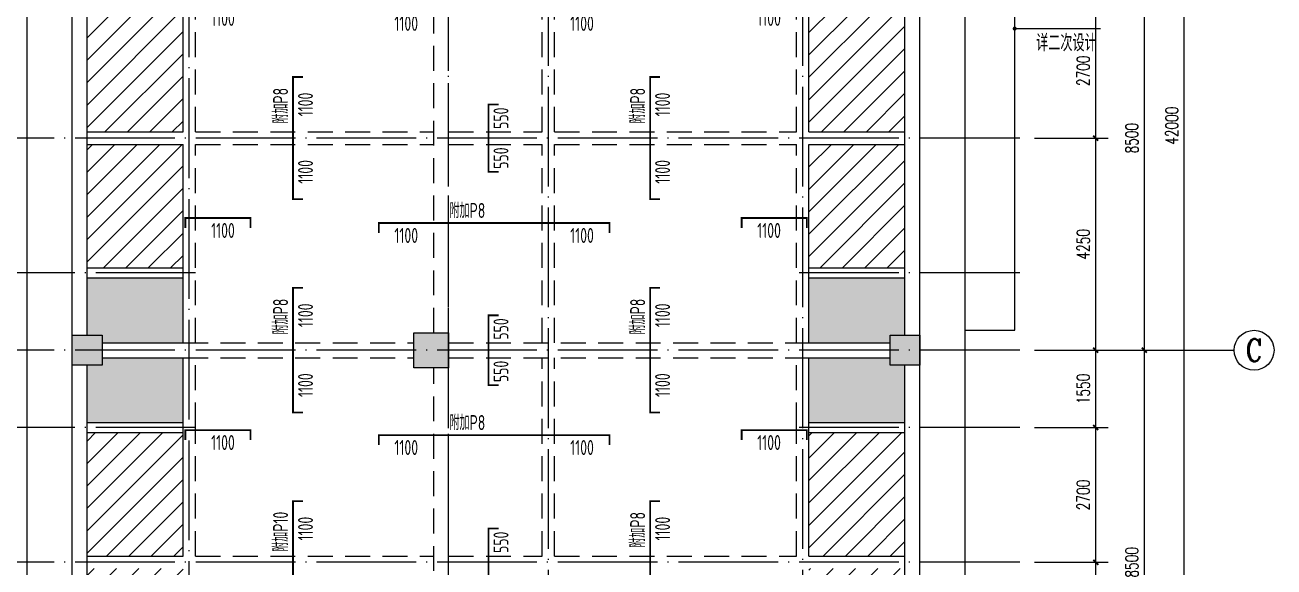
# Model space of a CAD drawing. Extents: x 3968514 to 5230306, y -516551 to -228246.
# Drawn here: x 4680710 to 4705755, y -471265 to -460403 of the extents above; entities that cross this region are included whole.
import ezdxf
from ezdxf.enums import TextEntityAlignment as Align

# ---------------------------------------------------------------- set-up
doc = ezdxf.new("R2010")
doc.units = 0
doc.header["$LTSCALE"] = 1000
doc.header["$MEASUREMENT"] = 0
for name, pattern in [('DASHED', [0.75, 0.5, -0.25]), ('DOTE', [2.42, 2, -0.2, 0.02, -0.2]), ('P_Dash1', [5, 4, -1])]:
    doc.linetypes.add(name, pattern=pattern)
for name, color, linetype, lineweight in [('AXIS', 3, 'Continuous', 15), ('AXIS_TEXT', 7, 'Continuous', 15), ('BEAM', 4, 'Continuous', 25), ('BEAM-DASHED', 4, 'P_Dash1', 25), ('COLUMN-HATCH', 251, 'Continuous', 25), ('DIM_LEAD', 161, 'Continuous', 15), ('DOTE', 1, 'DOTE', 9), ('FLOOR-HATCH', 252, 'Continuous', 15), ('FLOOR-REIN-UP', 15, 'Continuous', 35), ('FLOOR-REIN-UP-DIM', 142, 'Continuous', 25), ('FLOOR-REIN-UP-TEXT', 7, 'Continuous', 25), ('PUB_DIM', 3, 'Continuous', 15)]:
    doc.layers.add(name, color=color, linetype=linetype, lineweight=lineweight)
doc.layers.add('COLUMN', color=9, linetype='Continuous')
doc.layers.add('PUB_TEXT', color=7, linetype='Continuous')
doc.styles.add('_TCH_AXIS', font='COMPLEX', dxfattribs={"bigfont": 'GBCBIG'})
doc.styles.add('_TCH_DIM', font='SIMPLEX', dxfattribs={"bigfont": 'GBCBIG'})
doc.styles.add('_TCH_DIM_T3', font='SIMPLEX.shx', dxfattribs={"width": 0.7, "bigfont": 'GBCBIG.shx'})
doc.styles.add('COMPLEX', font='COMPLEX')
doc.styles.add('Pkpmeng', font='Pkpmeng', dxfattribs={"bigfont": 'pkpmchn'})
doc.dimstyles.new('_TCH_ARCH&&100', dxfattribs={"dimtxt": 255, "dimasz": 100, "dimexe": 250, "dimexo": 300, "dimgap": 122.5, "dimtad": 1, "dimdec": 0, "dimzin": 0, "dimdsep": 46, "dimtxsty": '_TCH_DIM_T3', "dimblk": 'ARCHTICK', "dimcen": 0.09, "dimclrt": 7, "dimazin": 2, "dimtfac": 1, "dimtdec": 0, "dimtix": 1, "dimtmove": 2, "dimatfit": 3, "dimfxl": 150, "dimtolj": 1, "dimtzin": 0, "dimarcsym": 0})

# ---------------------------------------------------------------- blocks, each defined once
blk = doc.blocks.new('fydrter')
at = {"layer": 'FLOOR-HATCH'}
h = blk.add_hatch(dxfattribs=at)
h.set_pattern_fill('ANSI31', color=256, scale=100, style=0)
h.set_pattern_definition([(45, (4609227.85, -504201), (-224.5064, 224.5064), [])])
h.paths.add_polyline_path([(4642440, -495775), (4642640, -495775), (4642640, -493825), (4641765, -493825), (4640715, -493825), (4640715, -495975), (4642440, -495975)], flags=0)
h.paths.add_polyline_path([(4626240, -486625), (4627115, -486625), (4628165, -486625), (4628165, -484150), (4626240, -484150)], flags=0)
h.paths.add_polyline_path([(4626240, -483900), (4628165, -483900), (4628165, -481425), (4627115, -481425), (4626240, -481425)], flags=0)
h.paths.add_polyline_path([(4640715, -483900), (4642640, -483900), (4642640, -481425), (4641765, -481425), (4640715, -481425)], flags=0)
h.paths.add_polyline_path([(4626240, -469625), (4627115, -469625), (4628165, -469625), (4628165, -467150), (4626240, -467150)], flags=0)
h.paths.add_polyline_path([(4640740, -469625), (4641765, -469625), (4642640, -469625), (4642640, -467150), (4640740, -467150)], flags=0)
h.paths.add_polyline_path([(4626240, -466900), (4628165, -466900), (4628165, -464425), (4627115, -464425), (4626240, -464425)], flags=0)
h.paths.add_polyline_path([(4640740, -466900), (4642640, -466900), (4642640, -464425), (4641765, -464425), (4640740, -464425)], flags=0)
h.paths.add_polyline_path([(4626340, -457975), (4626190, -457975), (4626190, -461125), (4627115, -461125), (4628165, -461125), (4628165, -457975)], flags=0)
h.paths.add_polyline_path([(4640740, -461125), (4641765, -461125), (4642640, -461125), (4642640, -458675), (4641765, -458675), (4640740, -458675)], flags=0)
h.paths.add_polyline_path([(4642440, -454775), (4642440, -454575), (4640740, -454575), (4640740, -456875), (4641765, -456875), (4642640, -456875), (4642640, -454775)], flags=0)
h.paths.add_polyline_path([(4640715, -492125), (4641765, -492125), (4642640, -492125), (4642640, -489925), (4641765, -489925), (4640715, -489925)], flags=0)
h.paths.add_polyline_path([(4640715, -486625), (4641765, -486625), (4642640, -486625), (4642640, -484150), (4640715, -484150)], flags=0)
h.paths.add_polyline_path([(4640715, -478125), (4641765, -478125), (4642640, -478125), (4642640, -475650), (4640715, -475650)], flags=0)
h.paths.add_polyline_path([(4640715, -475400), (4642640, -475400), (4642640, -472925), (4641765, -472925), (4640715, -472925)], flags=0)
h.paths.add_polyline_path([(4626240, -478125), (4627115, -478125), (4628165, -478125), (4628165, -475650), (4626240, -475650)], flags=0)
h.paths.add_polyline_path([(4626240, -475400), (4628165, -475400), (4628165, -472925), (4627115, -472925), (4626240, -472925)], flags=0)
h = blk.add_hatch(dxfattribs=at)
h.set_pattern_fill('CROSS', color=256, scale=50, style=0)
h.set_pattern_definition([(0, (4609227.85, -504201), (317.5, 317.5), [158.75, -476.25]), (90, (4609307.22, -504280.38), (-317.5, 317.5), [158.75, -476.25])])
h.paths.add_polyline_path([(4640715, -493625), (4641765, -493625), (4642640, -493625), (4642640, -492425), (4641765, -492425), (4640715, -492425)], flags=0)
h.paths.add_polyline_path([(4626490, -488000), (4626490, -488125), (4627115, -488125), (4628165, -488125), (4628165, -486825), (4627115, -486825), (4626240, -486825), (4626240, -488000)], flags=0)
h.paths.add_polyline_path([(4626540, -480075), (4626240, -480075), (4626240, -481225), (4627115, -481225), (4628165, -481225), (4628165, -479925), (4627115, -479925), (4626540, -479925)], flags=0)
h.paths.add_polyline_path([(4642340, -480075), (4642340, -479925), (4641765, -479925), (4640715, -479925), (4640715, -481225), (4641765, -481225), (4642640, -481225), (4642640, -480075)], flags=0)
h.paths.add_polyline_path([(4626540, -479475), (4626540, -479625), (4627115, -479625), (4628165, -479625), (4628165, -478325), (4627115, -478325), (4626240, -478325), (4626240, -479475)], flags=0)
h.paths.add_polyline_path([(4642340, -479475), (4642640, -479475), (4642640, -478325), (4641765, -478325), (4640715, -478325), (4640715, -479625), (4641765, -479625), (4642340, -479625)], flags=0)
h.paths.add_polyline_path([(4626540, -471650), (4626240, -471650), (4626240, -472725), (4627115, -472725), (4628165, -472725), (4628165, -471425), (4627115, -471425), (4626540, -471425)], flags=0)
h.paths.add_polyline_path([(4642340, -471575), (4642340, -471425), (4641765, -471425), (4640715, -471425), (4640715, -472725), (4641765, -472725), (4642640, -472725), (4642640, -471575)], flags=0)
h.paths.add_polyline_path([(4626540, -471000), (4626540, -471125), (4627115, -471125), (4628165, -471125), (4628165, -469825), (4627115, -469825), (4626240, -469825), (4626240, -471000)], flags=0)
h.paths.add_polyline_path([(4642340, -470975), (4642640, -470975), (4642640, -469825), (4641765, -469825), (4640740, -469825), (4640740, -471125), (4641765, -471125), (4642340, -471125)], flags=0)
h.paths.add_polyline_path([(4626490, -463050), (4626240, -463050), (4626240, -464225), (4627115, -464225), (4628165, -464225), (4628165, -462925), (4627115, -462925), (4626490, -462925)], flags=0)
h.paths.add_polyline_path([(4642290, -463100), (4642290, -462925), (4641765, -462925), (4640740, -462925), (4640740, -464225), (4641765, -464225), (4642640, -464225), (4642640, -463100)], flags=0)
h.paths.add_polyline_path([(4626490, -462500), (4626490, -462625), (4627115, -462625), (4628165, -462625), (4628165, -461325), (4627115, -461325), (4626190, -461325), (4626190, -462500)], flags=0)
h.paths.add_polyline_path([(4642290, -462450), (4642640, -462450), (4642640, -461325), (4641765, -461325), (4640740, -461325), (4640740, -462625), (4641765, -462625), (4642290, -462625)], flags=0)
h.paths.add_polyline_path([(4640740, -458375), (4641765, -458375), (4642640, -458375), (4642640, -457075), (4641765, -457075), (4640740, -457075)], flags=0)
h.paths.add_polyline_path([(4642340, -487975), (4642640, -487975), (4642640, -486825), (4641765, -486825), (4640715, -486825), (4640715, -488125), (4641765, -488125), (4642340, -488125)], flags=0)
h.paths.add_polyline_path([(4642340, -488575), (4642340, -488425), (4641765, -488425), (4640715, -488425), (4640715, -489725), (4641765, -489725), (4642640, -489725), (4642640, -488575)], flags=0)
blk = doc.blocks.new('fygdrtests')
at = {"layer": 'FLOOR-REIN-UP', "linetype": 'Continuous', "ltscale": 0.001, "const_width": 35}
for points in [[(21342, 27451), (21142, 27451), (21142, 29901), (21342, 29901)], [(28502, 27451), (28302, 27451), (28302, 29901), (28502, 29901)], [(25262, 28001), (25062, 28001), (25062, 29351), (25262, 29351)], [(18982, 26876), (18982, 27076), (20287, 27076), (20287, 26876)], [(30137, 26876), (30137, 27076), (31442, 27076), (31442, 26876)], [(22862, 26776), (22862, 26976), (27487, 26976), (27487, 26776)], [(21342, 23176), (21142, 23176), (21142, 25676), (21342, 25676)], [(28502, 23176), (28302, 23176), (28302, 25676), (28502, 25676)], [(25262, 23726), (25062, 23726), (25062, 25126), (25262, 25126)], [(18982, 22626), (18982, 22826), (20287, 22826), (20287, 22626)], [(30137, 22626), (30137, 22826), (31442, 22826), (31442, 22626)], [(22862, 22526), (22862, 22726), (27487, 22726), (27487, 22526)], [(21342, 18951), (21142, 18951), (21142, 21401), (21342, 21401)], [(28502, 18951), (28302, 18951), (28302, 21401), (28502, 21401)], [(25262, 19501), (25062, 19501), (25062, 20851), (25262, 20851)]]:
    blk.add_lwpolyline(points, dxfattribs=at)
at = {"layer": 'FLOOR-REIN-UP-DIM', "style": 'Pkpmeng', "width": 0.7}
for p in [(19737, 31076), (23412, 30976), (26937, 30976), (30687, 31076), (19737, 26826), (23412, 26726), (26937, 26726), (30687, 26826), (19737, 22576), (23412, 22476), (26937, 22476), (30687, 22576)]:
    blk.add_text('1100', height=300, dxfattribs=at).set_placement(p, align=Align.MIDDLE_CENTER)
for s, p in [('1100', (21392, 29351)), ('1100', (28552, 29351)), ('550', (25312, 29076)), ('550', (25312, 28276)), ('1100', (21392, 28001)), ('1100', (28552, 28001)), ('1100', (21392, 25126)), ('1100', (28552, 25126)), ('550', (25312, 24851)), ('550', (25312, 24001)), ('1100', (21392, 23726)), ('1100', (28552, 23726)), ('1100', (21392, 20851)), ('1100', (28552, 20851)), ('550', (25312, 20576))]:
    blk.add_text(s, height=300, rotation=90, dxfattribs=at).set_placement(p, align=Align.MIDDLE_CENTER)
at = {"layer": 'FLOOR-REIN-UP-TEXT', "style": 'Pkpmeng', "width": 0.7}
for s, p in [('附加P8', (20892, 28969)), ('附加P8', (28052, 28969)), ('附加P8', (20892, 24744)), ('附加P8', (28052, 24744)), ('附加P10', (20892, 20388)), ('附加P8', (28052, 20469))]:
    blk.add_text(s, height=300, rotation=90, dxfattribs=at).set_placement(p, align=Align.MIDDLE_LEFT)
for p in [(24282, 27226), (24282, 22976)]:
    blk.add_text('附加P8', height=300, dxfattribs=at).set_placement(p, align=Align.MIDDLE_LEFT)
blk = doc.blocks.new('_AXISO')
blk.add_circle((0, 0), 0.5)
at = {"layer": 'AXIS_TEXT', "style": 'COMPLEX', "width": 1.041667}
blk.add_attdef('A', text='', height=0.56, dxfattribs=at).set_placement((-0.25, -0.28), (0.25, -0.28), align=Align.FIT)
blk = doc.blocks.new('_ArchTick')
at = {"color": 0, "linetype": 'ByBlock', "const_width": 0.4}
blk.add_lwpolyline([(-0.5, -0.5), (0.5, 0.5)], dxfattribs=at)
blk = doc.blocks.new('*D1347')
at = {"layer": 'AXIS', "color": 0, "lineweight": -2, "transparency": 16777216}
for p, q in [((19300, 0), (22550, 0)), ((22300, -42000), (22300, 0)), ((19300, -42000), (22550, -42000))]:
    blk.add_line(p, q, dxfattribs=at)
at = {"layer": 'Defpoints', "color": 0, "transparency": 16777216}
for p in [(19000, 0), (22300, 0), (19000, -42000)]:
    blk.add_point(p, dxfattribs=at)
at = {"layer": 'AXIS', "color": 0, "lineweight": -2, "transparency": 16777216, "xscale": 100, "yscale": 100, "zscale": 100}
for p, rotation in [((22300, 0), 90), ((22300, -42000), 270)]:
    blk.add_blockref('_ArchTick', p, dxfattribs=dict(at, rotation=rotation))
at = {"layer": 'AXIS', "color": 7, "transparency": 16777216, "insert": (22050, -21000), "char_height": 255, "attachment_point": 5, "rotation": 90, "style": '_TCH_DIM_T3'}
blk.add_mtext('\\A1;42000', dxfattribs=at)
blk = doc.blocks.new('*D1349')
at = {"layer": 'AXIS', "color": 0, "lineweight": -2, "transparency": 16777216}
for p, q in [((19300, -25500), (21750, -25500)), ((21500, -34000), (21500, -25500)), ((19300, -34000), (21750, -34000))]:
    blk.add_line(p, q, dxfattribs=at)
at = {"layer": 'Defpoints', "color": 0, "transparency": 16777216}
for p in [(19000, -25500), (21500, -25500), (19000, -34000)]:
    blk.add_point(p, dxfattribs=at)
at = {"layer": 'AXIS', "color": 0, "lineweight": -2, "transparency": 16777216, "xscale": 100, "yscale": 100, "zscale": 100}
for p, rotation in [((21500, -25500), 90), ((21500, -34000), 270)]:
    blk.add_blockref('_ArchTick', p, dxfattribs=dict(at, rotation=rotation))
at = {"layer": 'AXIS', "color": 7, "transparency": 16777216, "insert": (21250, -29750), "char_height": 255, "attachment_point": 5, "rotation": 90, "style": '_TCH_DIM_T3'}
blk.add_mtext('\\A1;8500', dxfattribs=at)
blk = doc.blocks.new('*D1350')
at = {"layer": 'AXIS', "color": 0, "lineweight": -2, "transparency": 16777216}
for p, q in [((19300, -17000), (21750, -17000)), ((21500, -25500), (21500, -17000)), ((19300, -25500), (21750, -25500))]:
    blk.add_line(p, q, dxfattribs=at)
at = {"layer": 'Defpoints', "color": 0, "transparency": 16777216}
for p in [(19000, -17000), (21500, -17000), (19000, -25500)]:
    blk.add_point(p, dxfattribs=at)
at = {"layer": 'AXIS', "color": 0, "lineweight": -2, "transparency": 16777216, "xscale": 100, "yscale": 100, "zscale": 100}
for p, rotation in [((21500, -17000), 90), ((21500, -25500), 270)]:
    blk.add_blockref('_ArchTick', p, dxfattribs=dict(at, rotation=rotation))
at = {"layer": 'AXIS', "color": 7, "transparency": 16777216, "insert": (21250, -21250), "char_height": 255, "attachment_point": 5, "rotation": 90, "style": '_TCH_DIM_T3'}
blk.add_mtext('\\A1;8500', dxfattribs=at)
blk = doc.blocks.new('fyhdgtdfese')
at = {"layer": 'COLUMN-HATCH'}
for points in [[(5484914, -373271), (5485514, -373271), (5485514, -373871), (5484914, -373871)], [(5491764, -373221), (5492464, -373221), (5492464, -373921), (5491764, -373921)], [(5501314, -373271), (5501914, -373271), (5501914, -373871), (5501314, -373871)]]:
    blk.add_hatch(color=256, dxfattribs=at).paths.add_polyline_path(points, flags=0)
for points in [[(5484014, -347671), (5502814, -347671), (5502814, -390471), (5484014, -390471)], [(5503814, -365471), (5502814, -365471), (5502814, -373171), (5503814, -373171)]]:
    blk.add_lwpolyline(points, close=True)
at = {"layer": 'BEAM'}
for p, q in [((5501614, -373271), (5501614, -365371)), ((5501914, -373271), (5501914, -365371)), ((5484914, -373271), (5484914, -365446)), ((5485214, -373271), (5485214, -365446)), ((5487139, -369196), (5487139, -366621)), ((5499689, -369196), (5499689, -366621)), ((5485214, -369196), (5487139, -369196)), ((5499689, -369196), (5501614, -369196)), ((5485214, -369446), (5487139, -369446)), ((5487139, -373421), (5487139, -369446)), ((5499689, -373421), (5499689, -369446)), ((5499689, -369446), (5501614, -369446)), ((5485214, -371921), (5487139, -371921)), ((5485214, -372121), (5487139, -372121)), ((5499689, -371921), (5501614, -371921)), ((5499689, -372121), (5501614, -372121)), ((5485514, -373421), (5487389, -373421)), ((5499439, -373421), (5501314, -373421)), ((5484914, -381796), (5484914, -373871)), ((5485214, -381796), (5485214, -373871)), ((5485514, -373721), (5487389, -373721)), ((5487139, -375121), (5487139, -373721)), ((5499439, -373721), (5501314, -373721)), ((5499689, -375121), (5499689, -373721)), ((5501614, -381771), (5501614, -373871)), ((5501914, -381771), (5501914, -373871)), ((5485214, -375021), (5487139, -375021)), ((5487139, -377696), (5487139, -375121)), ((5499689, -375021), (5501614, -375021)), ((5499689, -377696), (5499689, -375121)), ((5485214, -375221), (5487139, -375221)), ((5499689, -375221), (5501614, -375221)), ((5485214, -377696), (5487139, -377696)), ((5499689, -377696), (5501614, -377696))]:
    blk.add_line(p, q, dxfattribs=at)
at = {"layer": 'BEAM-DASHED', "linetype": 'DASHED'}
for p, q in [((5494339, -369196), (5494339, -365221)), ((5494589, -369196), (5494589, -365221)), ((5492164, -373221), (5492164, -365446)), ((5492464, -373221), (5492464, -365446)), ((5487389, -369196), (5487389, -366621)), ((5499439, -369196), (5499439, -366621)), ((5487389, -369196), (5492164, -369196)), ((5492464, -369196), (5494339, -369196)), ((5494589, -369196), (5499439, -369196)), ((5487389, -369446), (5492164, -369446)), ((5487389, -373421), (5487389, -369446)), ((5492464, -369446), (5494339, -369446)), ((5494339, -373421), (5494339, -369446)), ((5494589, -373421), (5494589, -369446)), ((5494589, -369446), (5499439, -369446)), ((5499439, -373421), (5499439, -369446)), ((5487139, -373421), (5491764, -373421)), ((5492464, -373421), (5499689, -373421)), ((5487139, -373721), (5491764, -373721)), ((5487389, -375121), (5487389, -373721)), ((5492464, -373721), (5499689, -373721)), ((5494339, -377696), (5494339, -373721)), ((5494589, -377696), (5494589, -373721)), ((5499439, -375121), (5499439, -373721)), ((5492164, -381746), (5492164, -373921)), ((5492464, -381746), (5492464, -373921)), ((5487389, -377696), (5487389, -375121)), ((5499439, -377696), (5499439, -375121)), ((5487389, -377696), (5492164, -377696)), ((5492464, -377696), (5494339, -377696)), ((5494589, -377696), (5499439, -377696))]:
    blk.add_line(p, q, dxfattribs=at)
at = {"layer": 'COLUMN'}
for points in [[(5484914, -373271), (5485514, -373271), (5485514, -373871), (5484914, -373871), (5484914, -373271)], [(5491764, -373221), (5492464, -373221), (5492464, -373921), (5491764, -373921), (5491764, -373221)], [(5501314, -373271), (5501914, -373271), (5501914, -373871), (5501314, -373871), (5501314, -373271)]]:
    blk.add_lwpolyline(points, dxfattribs=at)
blk = doc.blocks.new('*D1174')
at = {"layer": 'Defpoints', "color": 0, "transparency": 16777216}
for p in [(4700655, -471171), (4702180, -471171), (4700655, -473871)]:
    blk.add_point(p, dxfattribs=at)
at = {"layer": 'PUB_DIM', "color": 0, "lineweight": -2, "transparency": 16777216}
for p, q in [((4700955, -471171), (4702430, -471171)), ((4702180, -473871), (4702180, -471171)), ((4700955, -473871), (4702430, -473871))]:
    blk.add_line(p, q, dxfattribs=at)
at = {"layer": 'PUB_DIM', "color": 0, "lineweight": -2, "transparency": 16777216, "xscale": 100, "yscale": 100, "zscale": 100}
for p, rotation in [((4702180, -471171), 90), ((4702180, -473871), 270)]:
    blk.add_blockref('_ArchTick', p, dxfattribs=dict(at, rotation=rotation))
at = {"layer": 'PUB_DIM', "color": 7, "transparency": 16777216, "insert": (4701930, -472521), "char_height": 255, "attachment_point": 5, "rotation": 90, "style": '_TCH_DIM_T3'}
blk.add_mtext('\\A1;2700', dxfattribs=at)
blk = doc.blocks.new('*D1175')
at = {"layer": 'Defpoints', "color": 0, "transparency": 16777216}
for p in [(4700655, -468471), (4702180, -468471), (4700655, -471171)]:
    blk.add_point(p, dxfattribs=at)
at = {"layer": 'PUB_DIM', "color": 0, "lineweight": -2, "transparency": 16777216}
for p, q in [((4700955, -468471), (4702430, -468471)), ((4702180, -471171), (4702180, -468471)), ((4700955, -471171), (4702430, -471171))]:
    blk.add_line(p, q, dxfattribs=at)
at = {"layer": 'PUB_DIM', "color": 0, "lineweight": -2, "transparency": 16777216, "xscale": 100, "yscale": 100, "zscale": 100}
for p, rotation in [((4702180, -468471), 90), ((4702180, -471171), 270)]:
    blk.add_blockref('_ArchTick', p, dxfattribs=dict(at, rotation=rotation))
at = {"layer": 'PUB_DIM', "color": 7, "transparency": 16777216, "insert": (4701930, -469821), "char_height": 255, "attachment_point": 5, "rotation": 90, "style": '_TCH_DIM_T3'}
blk.add_mtext('\\A1;2700', dxfattribs=at)
blk = doc.blocks.new('*D1176')
at = {"layer": 'Defpoints', "color": 0, "transparency": 16777216}
for p in [(4700655, -466921), (4702180, -466921), (4700655, -468471)]:
    blk.add_point(p, dxfattribs=at)
at = {"layer": 'PUB_DIM', "color": 0, "lineweight": -2, "transparency": 16777216}
for p, q in [((4700955, -466921), (4702430, -466921)), ((4702180, -468471), (4702180, -466921)), ((4700955, -468471), (4702430, -468471))]:
    blk.add_line(p, q, dxfattribs=at)
at = {"layer": 'PUB_DIM', "color": 0, "lineweight": -2, "transparency": 16777216, "xscale": 100, "yscale": 100, "zscale": 100}
for p, rotation in [((4702180, -466921), 90), ((4702180, -468471), 270)]:
    blk.add_blockref('_ArchTick', p, dxfattribs=dict(at, rotation=rotation))
at = {"layer": 'PUB_DIM', "color": 7, "transparency": 16777216, "insert": (4701930, -467696), "char_height": 255, "attachment_point": 5, "rotation": 90, "style": '_TCH_DIM_T3'}
blk.add_mtext('\\A1;1550', dxfattribs=at)
blk = doc.blocks.new('*D1177')
at = {"layer": 'Defpoints', "color": 0, "transparency": 16777216}
for p in [(4700655, -462671), (4702180, -462671), (4700655, -466921)]:
    blk.add_point(p, dxfattribs=at)
at = {"layer": 'PUB_DIM', "color": 0, "lineweight": -2, "transparency": 16777216}
for p, q in [((4700955, -462671), (4702430, -462671)), ((4702180, -466921), (4702180, -462671)), ((4700955, -466921), (4702430, -466921))]:
    blk.add_line(p, q, dxfattribs=at)
at = {"layer": 'PUB_DIM', "color": 0, "lineweight": -2, "transparency": 16777216, "xscale": 100, "yscale": 100, "zscale": 100}
for p, rotation in [((4702180, -462671), 90), ((4702180, -466921), 270)]:
    blk.add_blockref('_ArchTick', p, dxfattribs=dict(at, rotation=rotation))
at = {"layer": 'PUB_DIM', "color": 7, "transparency": 16777216, "insert": (4701930, -464796), "char_height": 255, "attachment_point": 5, "rotation": 90, "style": '_TCH_DIM_T3'}
blk.add_mtext('\\A1;4250', dxfattribs=at)
blk = doc.blocks.new('*D1178')
at = {"layer": 'Defpoints', "color": 0, "transparency": 16777216}
for p in [(4700655, -459971), (4702180, -459971), (4700655, -462671)]:
    blk.add_point(p, dxfattribs=at)
at = {"layer": 'PUB_DIM', "color": 0, "lineweight": -2, "transparency": 16777216}
for p, q in [((4700955, -459971), (4702430, -459971)), ((4702180, -462671), (4702180, -459971)), ((4700955, -462671), (4702430, -462671))]:
    blk.add_line(p, q, dxfattribs=at)
at = {"layer": 'PUB_DIM', "color": 0, "lineweight": -2, "transparency": 16777216, "xscale": 100, "yscale": 100, "zscale": 100}
for p, rotation in [((4702180, -459971), 90), ((4702180, -462671), 270)]:
    blk.add_blockref('_ArchTick', p, dxfattribs=dict(at, rotation=rotation))
at = {"layer": 'PUB_DIM', "color": 7, "transparency": 16777216, "insert": (4701930, -461321), "char_height": 255, "attachment_point": 5, "rotation": 90, "style": '_TCH_DIM_T3'}
blk.add_mtext('\\A1;2700', dxfattribs=at)
blk = doc.blocks.new('A$Cbcbeac01')
at = {"layer": 'AXIS'}
blk.add_line((19300, -25500), (23300, -25500), dxfattribs=at)
at = {"layer": 'DOTE'}
for p, q in [((0, -44000), (0, 2000)), ((7550, -44000), (7550, 2000)), ((17000, -44000), (17000, 2000)), ((19000, -25500), (-2000, -25500))]:
    blk.add_line(p, q, dxfattribs=at)
at = {"layer": 'AXIS'}
ref = blk.add_blockref('_AXISO', (23700, -25500), dxfattribs=dict(at, xscale=800, yscale=800, zscale=800))
ref.add_attrib('A', 'C', dxfattribs={"layer": 'AXIS_TEXT', "height": 452, "style": '_TCH_AXIS', "width": 1.024}).set_placement((23534.7, -25726), (23865.3, -25726), align=Align.FIT)
for p1, p2, distance, picture, middle in [((19000, -42000), (19000, 0), -3300, '*D1347', (22050, -21000)), ((19000, -25500), (19000, -17000), -2500, '*D1350', (21250, -21250)), ((19000, -34000), (19000, -25500), -2500, '*D1349', (21250, -29750))]:
    dim = blk.add_aligned_dim(p1=p1, p2=p2, distance=distance, dimstyle='_TCH_ARCH&&100', dxfattribs=at)
    dim.commit()
    dim.dimension.update_dxf_attribs({"geometry": picture, "text_midpoint": middle})

msp = doc.modelspace()

# ---------------------------------------------------------------- linework, layer by layer
at = {"layer": 'DIM_LEAD'}
for p, q in [((4700554.83494, -460475.05666), (4701175.50489, -460475.05666)), ((4701175.50489, -460475.05666), (4702273.54933, -460475.05666))]:
    msp.add_line(p, q, dxfattribs=at)
at = {"layer": 'DIM_LEAD', "const_width": 40}
msp.add_lwpolyline([(4700534.83494, -460475.05666, 1), (4700574.83494, -460475.05666, 1)], format="xyb", close=True, dxfattribs=at)
at = {"layer": 'DOTE'}
for p, q in [((4684004.83494, -475570.60786, -0.30417), (4684004.83494, -439420.60786, -0.30417)), ((4691204.83494, -485420.60786, -0.30417), (4691204.83494, -439420.60786, -0.30417)), ((4696304.83494, -485420.60786, -0.30417), (4696304.83494, -439420.60786, -0.30417)), ((4700654.83494, -462670.60786, -0.30417), (4679654.83494, -462670.60786, -0.30417)), ((4684129.83494, -465370.60786, -0.30417), (4679654.83494, -465370.60786, -0.30417)), ((4700654.83494, -465370.60786, -0.30417), (4696179.83494, -465370.60786, -0.30417)), ((4684129.83494, -468470.60786, -0.30417), (4679654.83494, -468470.60786, -0.30417)), ((4700654.83494, -468470.60786, -0.30417), (4696179.83494, -468470.60786, -0.30417)), ((4700654.83494, -471170.60786, -0.30417), (4679654.83494, -471170.60786, -0.30417))]:
    msp.add_line(p, q, dxfattribs=at)

# ---------------------------------------------------------------- block references
for name, p in [('A$Cbcbeac01', (4681654.83494, -441420.60786, -0.30417)), ('fyhdgtdfese', (-803258.72581, -93349.16743, -0.30417)), ('fygdrtests', (4664942.83494, -491346.60786, -0.30417)), ('fydrter', (55714.98904, 12854.39879, -0.30417))]:
    msp.add_blockref(name, p)

# ---------------------------------------------------------------- texts
at = {"layer": 'PUB_TEXT', "color": 7, "style": '_TCH_DIM'}
msp.add_text('详二次设计', height=337.588652, dxfattribs=at).set_placement((4700984.50678, -460930.05666))

# ---------------------------------------------------------------- dimensions: what is measured, and where the dimension line sits
at = {"layer": 'PUB_DIM'}
for p1, p2, picture, middle in [((4700654.83494, -462670.60786), (4700654.83494, -459970.60786), '*D1178', (4701929.83494, -461320.60786)), ((4700654.83494, -466920.60786), (4700654.83494, -462670.60786), '*D1177', (4701929.83494, -464795.60786)), ((4700654.83494, -468470.60786), (4700654.83494, -466920.60786), '*D1176', (4701929.83494, -467695.60786)), ((4700654.83494, -471170.60786), (4700654.83494, -468470.60786), '*D1175', (4701929.83494, -469820.60786)), ((4700654.83494, -473870.60786), (4700654.83494, -471170.60786), '*D1174', (4701929.83494, -472520.60786))]:
    dim = msp.add_aligned_dim(p1=p1, p2=p2, distance=-1525, dimstyle='_TCH_ARCH&&100', dxfattribs=at)
    dim.commit()
    dim.dimension.update_dxf_attribs({"geometry": picture, "text_midpoint": middle})

doc.saveas('drawing.dxf')
